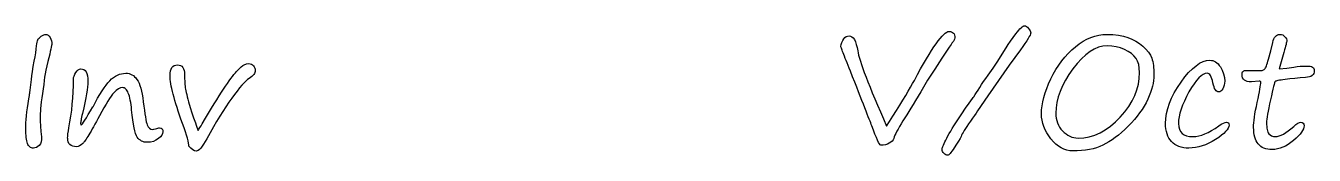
# Model space of a CAD drawing. Extents: x -1 to 127, y -80 to 138.
# Drawn here: x 100.54 to 124.65, y -37.31 to -34.88 of the extents above; entities that cross this region are included whole.
import ezdxf

# ---------------------------------------------------------------- set-up
doc = ezdxf.new("R2010")
doc.units = 0

msp = doc.modelspace()

# ---------------------------------------------------------------- linework, layer by layer
for p, q in [((119.117449, -34.967731), (119.140648, -34.941992)), ((119.140648, -34.941992), (119.162181, -34.920882)), ((119.162181, -34.920882), (119.181598, -34.904428)), ((119.181598, -34.904428), (119.199322, -34.892603)), ((119.199322, -34.892603), (119.214505, -34.885858)), ((119.214505, -34.885858), (119.227995, -34.883318)), ((119.228, -34.8834), (119.243184, -34.886787)), ((119.243184, -34.886787), (119.26006, -34.896072)), ((119.26006, -34.896072), (119.278631, -34.912525)), ((119.278631, -34.912525), (119.298894, -34.934877)), ((119.298894, -34.934877), (119.317888, -34.959346)), ((100.748052, -35.22346), (100.753527, -35.19097)), ((100.753527, -35.19097), (100.759002, -35.165655)), ((100.759002, -35.165655), (100.7649, -35.147085)), ((100.7649, -35.147085), (100.773762, -35.131478)), ((100.773762, -35.131478), (100.787676, -35.115448)), ((100.787676, -35.115448), (100.806246, -35.098571)), ((100.806246, -35.098571), (100.829868, -35.081271)), ((100.829868, -35.081271), (100.854337, -35.065664)), ((100.854337, -35.065664), (100.875842, -35.054262)), ((100.875842, -35.054262), (100.893989, -35.047517)), ((100.893989, -35.047517), (100.908749, -35.045541)), ((100.909, -35.0454), (100.936432, -35.04921)), ((100.936432, -35.04921), (100.960477, -35.059765)), ((100.960477, -35.059765), (100.980318, -35.077912)), ((100.980318, -35.077912), (100.996771, -35.103227)), ((100.996771, -35.103227), (101.009866, -35.133185)), ((101.009866, -35.133185), (101.019151, -35.165675)), ((101.019151, -35.165675), (101.024626, -35.200696)), ((115.808263, -35.196472), (115.82387, -35.162718)), ((115.82387, -35.162718), (115.843287, -35.132337)), ((115.843287, -35.132337), (115.865639, -35.107021)), ((115.865639, -35.107021), (115.889685, -35.088451)), ((115.889685, -35.088451), (115.915423, -35.077896)), ((115.915423, -35.077896), (115.942855, -35.074086)), ((115.943, -35.0741), (115.97127, -35.078333)), ((115.97127, -35.078333), (115.997432, -35.091824)), ((115.997432, -35.091824), (116.021054, -35.113752)), ((116.021054, -35.113752), (116.042559, -35.144554)), ((116.042559, -35.144554), (116.061553, -35.184217)), ((116.061553, -35.184217), (116.07843, -35.23274)), ((117.57344, -35.220537), (117.61268, -35.166951)), ((117.61268, -35.166951), (117.649389, -35.120537)), ((117.649389, -35.120537), (117.683143, -35.080873)), ((117.683143, -35.080873), (117.714788, -35.048807)), ((117.714788, -35.048807), (117.743482, -35.023492)), ((117.743482, -35.023492), (117.769644, -35.005768)), ((117.769644, -35.005768), (117.793266, -34.99479)), ((117.793266, -34.99479), (117.814348, -34.991403)), ((117.814, -34.9914), (117.839315, -34.993093)), ((117.839315, -34.993093), (117.861244, -34.998992)), ((117.861244, -34.998992), (117.879391, -35.008277)), ((117.881743, -35.193051), (117.868648, -35.211621)), ((117.879391, -35.008277), (117.894574, -35.021795)), ((117.892298, -35.177444), (117.881743, -35.193051)), ((117.900736, -35.165224), (117.892298, -35.177444)), ((117.894574, -35.021795), (117.906399, -35.038672)), ((117.906635, -35.156362), (117.900736, -35.165224)), ((117.906399, -35.038672), (117.914838, -35.059754)), ((117.910445, -35.150887), (117.906635, -35.156362)), ((117.91846, -35.133164), (117.910445, -35.150887)), ((117.914838, -35.059754), (117.91989, -35.084223)), ((117.921, -35.1129), (117.91846, -35.133164)), ((117.91989, -35.084223), (117.921583, -35.112913)), ((118.919132, -35.237349), (118.961747, -35.17406)), ((118.961747, -35.17406), (119.01027, -35.106127)), ((119.01027, -35.106127), (119.064279, -35.033553)), ((119.064279, -35.033553), (119.091711, -34.998532)), ((119.091711, -34.998532), (119.117449, -34.967731)), ((119.266449, -35.168992), (119.233116, -35.218781)), ((119.293458, -35.125112), (119.266449, -35.168992)), ((119.314568, -35.088403), (119.293458, -35.125112)), ((119.329752, -35.058022), (119.314568, -35.088403)), ((119.317888, -34.959346), (119.331378, -34.980851)), ((119.339037, -35.0344), (119.329752, -35.058022)), ((119.331378, -34.980851), (119.339393, -35.000268)), ((119.342, -35.0171), (119.339037, -35.0344)), ((119.339393, -35.000268), (119.341933, -35.017145)), ((120.249175, -35.223943), (120.321325, -35.176264)), ((120.321325, -35.176264), (120.393901, -35.136601)), ((120.393901, -35.136601), (120.467739, -35.103691)), ((120.467739, -35.103691), (120.541579, -35.078376)), ((120.541579, -35.078376), (120.616684, -35.059806)), ((120.616684, -35.059806), (120.692213, -35.04925)), ((120.692213, -35.04925), (120.768582, -35.04544)), ((120.768, -35.0454), (120.88066, -35.04921)), ((120.88066, -35.04921), (120.983191, -35.059765)), ((120.983191, -35.059765), (121.076017, -35.077912)), ((121.076017, -35.077912), (121.159139, -35.103227)), ((121.159139, -35.103227), (121.235088, -35.135296)), ((121.235088, -35.135296), (121.307241, -35.173269)), ((121.307241, -35.173269), (121.375595, -35.217996)), ((123.869, -35.1977), (123.878708, -35.161835)), ((123.878708, -35.161835), (123.89011, -35.131034)), ((123.89011, -35.131034), (123.904024, -35.104872)), ((123.904024, -35.104872), (123.919631, -35.083366)), ((123.919631, -35.083366), (123.937354, -35.066913)), ((123.937354, -35.066913), (123.957194, -35.055088)), ((123.957194, -35.055088), (123.979123, -35.047919)), ((123.979123, -35.047919), (124.003168, -35.045379)), ((124.003, -35.0454), (124.032114, -35.048363)), ((124.032114, -35.048363), (124.057429, -35.056378)), ((124.057429, -35.056378), (124.079781, -35.070292)), ((124.079781, -35.070292), (124.098352, -35.089709)), ((124.098352, -35.089709), (124.113112, -35.111666)), ((124.113112, -35.111666), (124.12409, -35.132353)), ((124.128613, -35.193482), (124.123957, -35.211629)), ((124.12409, -35.132353), (124.130412, -35.15304)), ((124.131153, -35.180415), (124.128613, -35.193482)), ((124.130412, -35.15304), (124.132387, -35.172456)), ((124.132, -35.1724), (124.131153, -35.180415)), ((100.713337, -35.46862), (100.725585, -35.395202)), ((100.725585, -35.395202), (100.735717, -35.326425)), ((100.735717, -35.326425), (100.743732, -35.262713)), ((100.743, -35.2627), (100.748052, -35.22346)), ((100.987166, -35.420067), (100.972406, -35.483358)), ((100.999415, -35.365637), (100.987166, -35.420067)), ((101.009546, -35.320487), (100.999415, -35.365637)), ((101.017562, -35.284202), (101.009546, -35.320487)), ((101.023037, -35.25677), (101.017562, -35.284202)), ((101.026, -35.2382), (101.023037, -35.25677)), ((101.024626, -35.200696), (101.02632, -35.238251)), ((115.788817, -35.274959), (115.787971, -35.271996)), ((115.788, -35.272), (115.796015, -35.23276)), ((115.790793, -35.281281), (115.788817, -35.274959)), ((115.79418, -35.29099), (115.790793, -35.281281)), ((115.799231, -35.304057), (115.79418, -35.29099)), ((115.796015, -35.23276), (115.808263, -35.196472)), ((115.805553, -35.320934), (115.799231, -35.304057)), ((115.813145, -35.341197), (115.805553, -35.320934)), ((115.82243, -35.365242), (115.813145, -35.341197)), ((115.832985, -35.392674), (115.82243, -35.365242)), ((115.84481, -35.423476), (115.832985, -35.392674)), ((115.858301, -35.457653), (115.84481, -35.423476)), ((116.07843, -35.23274), (116.092767, -35.289701)), ((116.092767, -35.289701), (116.104987, -35.355947)), ((116.105, -35.356), (116.111745, -35.393552)), ((116.111745, -35.393552), (116.1223, -35.438279)), ((117.389894, -35.507034), (117.439684, -35.424755)), ((117.439684, -35.424755), (117.486942, -35.34965)), ((117.486942, -35.34965), (117.531245, -35.281719)), ((117.531245, -35.281719), (117.57344, -35.220537)), ((117.817, -35.2872), (117.679445, -35.48931)), ((117.836164, -35.258865), (117.816324, -35.287135)), ((117.853464, -35.23355), (117.836164, -35.258865)), ((117.868648, -35.211621), (117.853464, -35.23355)), ((118.723747, -35.546645), (118.805603, -35.419639)), ((118.805603, -35.419639), (118.881552, -35.296012)), ((118.882, -35.296), (118.919132, -35.237349)), ((119.148, -35.3387), (118.940826, -35.623933)), ((119.193876, -35.275322), (119.148306, -35.338613)), ((119.233116, -35.218781), (119.193876, -35.275322)), ((119.980398, -35.472044), (120.042845, -35.40327)), ((120.042845, -35.40327), (120.108668, -35.338711)), ((120.108668, -35.338711), (120.177866, -35.278375)), ((120.177866, -35.278375), (120.249175, -35.223943)), ((120.370845, -35.429336), (120.291097, -35.503597)), ((120.451013, -35.368997), (120.370845, -35.429336)), ((120.53076, -35.321742), (120.451013, -35.368997)), ((120.610508, -35.288409), (120.53076, -35.321742)), ((120.690255, -35.268145), (120.610508, -35.288409)), ((120.77, -35.2614), (120.690255, -35.268145)), ((120.859002, -35.265669), (120.769972, -35.261464)), ((120.943392, -35.278736), (120.859002, -35.265669)), ((121.023137, -35.300241), (120.943392, -35.278736)), ((121.098665, -35.330199), (121.023137, -35.300241)), ((121.167019, -35.366064), (121.098665, -35.330199)), ((121.225247, -35.405728), (121.167019, -35.366064)), ((121.27377, -35.448764), (121.225247, -35.405728)), ((121.375595, -35.217996), (121.43973, -35.26905)), ((121.43973, -35.26905), (121.497114, -35.323482)), ((121.497114, -35.323482), (121.543949, -35.378335)), ((121.543949, -35.378335), (121.580237, -35.434452)), ((121.580237, -35.434452), (121.605976, -35.490992)), ((123.79038, -35.508289), (123.831731, -35.351749)), ((123.831731, -35.351749), (123.86844, -35.19774)), ((124.077, -35.3834), (123.987253, -35.693562)), ((124.089356, -35.338626), (124.076261, -35.383353)), ((124.100758, -35.298963), (124.089356, -35.338626)), ((124.110043, -35.264365), (124.100758, -35.298963)), ((124.118058, -35.235251), (124.110043, -35.264365)), ((124.123957, -35.211629), (124.118058, -35.235251)), ((100.664877, -35.741235), (100.679214, -35.649254)), ((100.679214, -35.649254), (100.698207, -35.547142)), ((100.699, -35.5471), (100.713337, -35.46862)), ((100.936, -35.637), (100.918277, -35.714636)), ((100.955106, -35.555511), (100.935689, -35.636943)), ((100.972406, -35.483358), (100.955106, -35.555511)), ((103.259852, -35.69816), (103.275036, -35.66989)), ((103.275036, -35.66989), (103.294029, -35.647933)), ((103.294029, -35.647933), (103.317651, -35.632326)), ((103.317651, -35.632326), (103.345083, -35.622618)), ((103.345083, -35.622618), (103.377152, -35.619655)), ((103.377, -35.6197), (103.408222, -35.622663)), ((103.408222, -35.622663), (103.435654, -35.631102)), ((103.435654, -35.631102), (103.45843, -35.645015)), ((103.45843, -35.645015), (103.477423, -35.664432)), ((103.477423, -35.664432), (103.49176, -35.689747)), ((104.529613, -35.693945), (104.567166, -35.657236)), ((104.567166, -35.657236), (104.598811, -35.631498)), ((104.598811, -35.631498), (104.624127, -35.615891)), ((104.624127, -35.615891), (104.668853, -35.600284)), ((104.668853, -35.600284), (104.714, -35.595232)), ((104.714, -35.5952), (104.740585, -35.59774)), ((104.740585, -35.59774), (104.764207, -35.605332)), ((104.764207, -35.605332), (104.784471, -35.61758)), ((104.784471, -35.61758), (104.802194, -35.635304)), ((104.802194, -35.635304), (104.816108, -35.655991)), ((104.816108, -35.655991), (104.82624, -35.677919)), ((115.873061, -35.495626), (115.858301, -35.457653)), ((115.889091, -35.536977), (115.873061, -35.495626)), ((115.906814, -35.581704), (115.889091, -35.536977)), ((115.925808, -35.630226), (115.906814, -35.581704)), ((115.946071, -35.682124), (115.925808, -35.630226)), ((116.1223, -35.438279), (116.136637, -35.489333)), ((116.136637, -35.489333), (116.154361, -35.547561)), ((116.154361, -35.547561), (116.175443, -35.612116)), ((116.175443, -35.612116), (116.200335, -35.683425)), ((117.282723, -35.693532), (117.337573, -35.596908)), ((117.337573, -35.596908), (117.389894, -35.507034)), ((117.679445, -35.48931), (117.545268, -35.69606)), ((118.636826, -35.677023), (118.723747, -35.546645)), ((118.940826, -35.623933), (118.737875, -35.910007)), ((119.812888, -35.704113), (119.865209, -35.622678)), ((119.865209, -35.622678), (119.921326, -35.545041)), ((119.921326, -35.545041), (119.980398, -35.472044)), ((120.210929, -35.590939), (120.131182, -35.691783)), ((120.291097, -35.503597), (120.210929, -35.590939)), ((121.311746, -35.495598), (121.27377, -35.448764)), ((121.34086, -35.548763), (121.311746, -35.495598)), ((121.361546, -35.610367), (121.34086, -35.548763)), ((121.373795, -35.681252), (121.361546, -35.610367)), ((121.605976, -35.490992), (121.615684, -35.52095)), ((121.615684, -35.52095), (121.624123, -35.553439)), ((121.624123, -35.553439), (121.631291, -35.589304)), ((121.631291, -35.589304), (121.63719, -35.6277)), ((121.63719, -35.6277), (121.641818, -35.669052)), ((121.641818, -35.669052), (121.645205, -35.712932)), ((122.365683, -35.691364), (122.434038, -35.633557)), ((122.434038, -35.633557), (122.500704, -35.588833)), ((122.500704, -35.588833), (122.566103, -35.557188)), ((122.566103, -35.557188), (122.630662, -35.537771)), ((122.630662, -35.537771), (122.693529, -35.531449)), ((122.694, -35.5315), (122.721855, -35.533476)), ((122.721855, -35.533476), (122.748864, -35.538951)), ((122.748864, -35.538951), (122.774603, -35.549082)), ((122.774603, -35.549082), (122.799494, -35.562573)), ((122.799494, -35.562573), (122.82354, -35.580296)), ((122.82354, -35.580296), (122.846315, -35.601406)), ((122.846315, -35.601406), (122.868244, -35.627145)), ((122.868244, -35.627145), (122.889354, -35.656259)), ((122.889354, -35.656259), (122.925219, -35.719547)), ((123.729617, -35.684206), (123.736363, -35.671139)), ((123.736363, -35.671139), (123.743954, -35.654262)), ((123.743954, -35.654262), (123.751969, -35.63318)), ((123.751969, -35.63318), (123.760408, -35.607865)), ((123.760408, -35.607865), (123.769693, -35.578751)), ((123.769693, -35.578751), (123.779825, -35.545418)), ((123.779825, -35.545418), (123.79038, -35.508289)), ((124.130459, -35.677047), (124.264636, -35.658053)), ((124.265, -35.6581), (124.327027, -35.650085)), ((124.327027, -35.650085), (124.383144, -35.644186)), ((124.383144, -35.644186), (124.434198, -35.6408)), ((124.434198, -35.6408), (124.479768, -35.639671)), ((124.479, -35.6395), (124.528366, -35.640629)), ((124.528366, -35.640629), (124.56803, -35.644411)), ((124.56803, -35.644411), (124.597144, -35.650732)), ((124.597144, -35.650732), (124.616561, -35.659594)), ((124.616561, -35.659594), (124.629233, -35.671419)), ((124.629233, -35.671419), (124.638094, -35.687026)), ((100.642592, -35.94419), (100.64849, -35.8944)), ((100.648, -35.8944), (100.654322, -35.822671)), ((100.654322, -35.822671), (100.664877, -35.741235)), ((100.885, -35.9083), (100.876138, -35.985936)), ((100.892538, -35.85008), (100.884523, -35.908308)), ((100.903516, -35.785525), (100.892538, -35.85008)), ((100.918277, -35.714636), (100.903516, -35.785525)), ((101.430296, -36.005718), (101.431425, -35.885887)), ((101.432, -35.8859), (101.434963, -35.857209)), ((101.434963, -35.857209), (101.443402, -35.826828)), ((101.443402, -35.826828), (101.457739, -35.795183)), ((101.457739, -35.795183), (101.478002, -35.761849)), ((101.478002, -35.761849), (101.500777, -35.731891)), ((101.500777, -35.731891), (101.523129, -35.710386)), ((101.523129, -35.710386), (101.544663, -35.697743)), ((101.544663, -35.697743), (101.565745, -35.693537)), ((101.565, -35.6935), (101.599177, -35.696887)), ((101.599177, -35.696887), (101.628291, -35.707018)), ((101.628291, -35.707018), (101.651913, -35.723895)), ((101.651913, -35.723895), (101.67006, -35.747517)), ((101.67006, -35.747517), (101.68355, -35.779583)), ((101.68355, -35.779583), (101.693682, -35.822622)), ((101.693682, -35.822622), (101.699157, -35.875787)), ((101.699157, -35.875787), (101.701133, -35.939499)), ((102.078167, -35.953879), (102.112768, -35.915482)), ((102.112768, -35.915482), (102.146945, -35.88257)), ((102.146945, -35.88257), (102.181966, -35.853879)), ((102.181966, -35.853879), (102.217831, -35.829411)), ((102.217831, -35.829411), (102.254539, -35.80957)), ((102.254539, -35.80957), (102.292092, -35.794387)), ((102.292092, -35.794387), (102.330909, -35.783408)), ((102.330909, -35.783408), (102.370152, -35.776663)), ((102.370152, -35.776663), (102.410235, -35.774688)), ((102.41, -35.7745), (102.441646, -35.776193)), ((102.441646, -35.776193), (102.471604, -35.781668)), ((102.471604, -35.781668), (102.500294, -35.790954)), ((102.500294, -35.790954), (102.527303, -35.803202)), ((102.527303, -35.803202), (102.553041, -35.819655)), ((102.553041, -35.819655), (102.577087, -35.839496)), ((102.577087, -35.839496), (102.599439, -35.863118)), ((102.599439, -35.863118), (102.620521, -35.890126)), ((102.620521, -35.890126), (102.640361, -35.921772)), ((103.241171, -35.852999), (103.240324, -35.820086)), ((103.241, -35.8201), (103.242976, -35.773265)), ((103.244134, -35.889284), (103.241171, -35.852999)), ((103.242976, -35.773265), (103.249297, -35.732337)), ((103.248339, -35.928524), (103.244134, -35.889284)), ((103.249297, -35.732337), (103.259852, -35.69816)), ((103.49176, -35.689747), (103.502315, -35.720549)), ((103.502315, -35.720549), (103.508637, -35.756834)), ((103.508637, -35.756834), (103.510612, -35.799029)), ((103.511, -35.799), (103.511564, -35.868198)), ((103.511564, -35.868198), (103.513258, -35.928534)), ((104.346062, -35.918848), (104.377287, -35.875385)), ((104.377287, -35.875385), (104.406821, -35.836145)), ((104.406821, -35.836145), (104.434677, -35.80028)), ((104.434677, -35.80028), (104.460839, -35.768635)), ((104.460839, -35.768635), (104.485307, -35.74078)), ((104.485307, -35.74078), (104.529613, -35.693945)), ((104.687886, -35.893529), (104.655397, -35.922643)), ((104.717, -35.8716), (104.687886, -35.893529)), ((104.744141, -35.852158), (104.716709, -35.871575)), ((104.768186, -35.833165), (104.744141, -35.852158)), ((104.788026, -35.814171), (104.768186, -35.833165)), ((104.804903, -35.796024), (104.788026, -35.814171)), ((104.817546, -35.777877), (104.804903, -35.796024)), ((104.826832, -35.760577), (104.817546, -35.777877)), ((104.82624, -35.677919), (104.832138, -35.701541)), ((104.832307, -35.743277), (104.826832, -35.760577)), ((104.832138, -35.701541), (104.834114, -35.726433)), ((104.834, -35.7264), (104.832307, -35.743277)), ((115.968, -35.7374), (115.946071, -35.682124)), ((116.010034, -35.842478), (115.968683, -35.737415)), ((116.048851, -35.941634), (116.010034, -35.842478)), ((116.200335, -35.683425), (116.228605, -35.761906)), ((116.228605, -35.761906), (116.260671, -35.846716)), ((116.260671, -35.846716), (116.296115, -35.938701)), ((117.131621, -35.970288), (117.164531, -35.908262)), ((117.165, -35.9083), (117.225339, -35.79733)), ((117.225339, -35.79733), (117.282723, -35.693532)), ((117.413202, -35.906609), (117.284509, -36.121798)), ((117.545268, -35.69606), (117.413202, -35.906609)), ((118.460807, -35.932378), (118.500891, -35.873726)), ((118.500891, -35.873726), (118.54393, -35.811279)), ((118.737875, -35.910007), (118.53914, -36.196081)), ((118.544, -35.8112), (118.636826, -35.677023)), ((119.6766, -35.970779), (119.717951, -35.880061)), ((119.717951, -35.880061), (119.763522, -35.790188)), ((119.763522, -35.790188), (119.812888, -35.704113)), ((119.991522, -35.905287), (119.936669, -36.01035)), ((120.0565, -35.798957), (119.991522, -35.905287)), ((120.131182, -35.691783), (120.0565, -35.798957)), ((121.35527, -35.978736), (121.372147, -35.870718)), ((121.372147, -35.870718), (121.377622, -35.761013)), ((121.378, -35.761), (121.373795, -35.681252)), ((121.640832, -35.910844), (121.631546, -35.964429)), ((121.646307, -35.859366), (121.640832, -35.910844)), ((121.645205, -35.712932), (121.646898, -35.76019)), ((121.648, -35.81), (121.646307, -35.859366)), ((121.646898, -35.76019), (121.647745, -35.809979)), ((122.153867, -35.940307), (122.225597, -35.844526)), ((122.225597, -35.844526), (122.296483, -35.761406)), ((122.296483, -35.761406), (122.365683, -35.691364)), ((122.443001, -35.912047), (122.397851, -35.972383)), ((122.48646, -35.862257), (122.443001, -35.912047)), ((122.527811, -35.823861), (122.48646, -35.862257)), ((122.567895, -35.796429), (122.527811, -35.823861)), ((122.606291, -35.779975), (122.567895, -35.796429)), ((122.643, -35.7745), (122.606291, -35.779975)), ((122.660266, -35.7775), (122.642966, -35.774536)), ((122.676296, -35.785938), (122.660266, -35.7775)), ((122.691479, -35.800275), (122.676296, -35.785938)), ((122.705393, -35.820115), (122.691479, -35.800275)), ((122.718488, -35.84543), (122.705393, -35.820115)), ((122.730313, -35.876653), (122.718488, -35.84543)), ((122.741292, -35.913785), (122.730313, -35.876653)), ((122.751, -35.9564), (122.741292, -35.913785)), ((122.925219, -35.719547), (122.950957, -35.784529)), ((122.950957, -35.784529), (122.966564, -35.851616)), ((122.966564, -35.851616), (122.971616, -35.920393)), ((123.295, -35.799), (123.296129, -35.78043)), ((123.298435, -35.831255), (123.295472, -35.799189)), ((123.296129, -35.78043), (123.299939, -35.764823)), ((123.306451, -35.859525), (123.298435, -35.831255)), ((123.299939, -35.764823), (123.306684, -35.751333)), ((123.320364, -35.883147), (123.306451, -35.859525)), ((123.306684, -35.751333), (123.315969, -35.739931)), ((123.315969, -35.739931), (123.327371, -35.731492)), ((123.339358, -35.902141), (123.320364, -35.883147)), ((123.327371, -35.731492), (123.341708, -35.725594)), ((123.364249, -35.917324), (123.339358, -35.902141)), ((123.341708, -35.725594), (123.359008, -35.721784)), ((123.359008, -35.721784), (123.378425, -35.720655)), ((123.394207, -35.928303), (123.364249, -35.917324)), ((123.379, -35.7206), (123.671, -35.7206)), ((123.671, -35.7205), (123.685337, -35.718807)), ((123.685337, -35.718807), (123.69925, -35.713755)), ((123.69925, -35.713755), (123.711894, -35.704893)), ((123.711894, -35.704893), (123.723719, -35.693068)), ((123.723719, -35.693068), (123.729617, -35.684206)), ((123.946856, -35.917081), (123.930826, -35.921709)), ((123.967543, -35.912452), (123.946856, -35.917081)), ((123.993705, -35.907824), (123.967543, -35.912452)), ((123.987, -35.6935), (124.130459, -35.677047)), ((124.024506, -35.902744), (123.993705, -35.907824)), ((124.060794, -35.897269), (124.024506, -35.902744)), ((124.101722, -35.891794), (124.060794, -35.897269)), ((124.191173, -35.880815), (124.101722, -35.891794)), ((124.284845, -35.871107), (124.191173, -35.880815)), ((124.382313, -35.862668), (124.284845, -35.871107)), ((124.484, -35.8555), (124.382313, -35.862668)), ((124.522353, -35.851325), (124.48438, -35.85553)), ((124.555266, -35.843733), (124.522353, -35.851325)), ((124.582698, -35.833178), (124.555266, -35.843733)), ((124.605473, -35.818841), (124.582698, -35.833178)), ((124.623196, -35.801541), (124.605473, -35.818841)), ((124.635868, -35.780854), (124.623196, -35.801541)), ((124.64346, -35.757232), (124.635868, -35.780854)), ((124.638094, -35.687026), (124.643569, -35.706443)), ((124.646, -35.7298), (124.64346, -35.757232)), ((124.643569, -35.706443), (124.645263, -35.729642)), ((100.610644, -36.169848), (100.61403, -36.14792)), ((100.61403, -36.14792), (100.61657, -36.129773)), ((100.61657, -36.129773), (100.618546, -36.114589)), ((100.618546, -36.114589), (100.620239, -36.102764)), ((100.620239, -36.102764), (100.621086, -36.094326)), ((100.621, -36.0944), (100.626052, -36.045034)), ((100.626052, -36.045034), (100.63449, -35.9944)), ((100.635, -35.9944), (100.642592, -35.94419)), ((100.851357, -36.157663), (100.840378, -36.238254)), ((100.864, -36.0699), (100.851357, -36.157663)), ((100.876138, -35.985936), (100.864736, -36.069903)), ((101.419741, -36.239894), (101.426486, -36.123438)), ((101.426486, -36.123438), (101.430296, -36.005718)), ((101.687635, -36.090133), (101.676657, -36.159331)), ((101.69565, -36.030641), (101.687635, -36.090133)), ((101.700307, -35.980431), (101.69565, -36.030641)), ((101.702, -35.9395), (101.700307, -35.980431)), ((101.92669, -36.171599), (101.966774, -36.107464)), ((101.966774, -36.107464), (102.005171, -36.05008)), ((102.005171, -36.05008), (102.042303, -35.998602)), ((102.042303, -35.998602), (102.078167, -35.953879)), ((102.188286, -36.141639), (102.164664, -36.169495)), ((102.231745, -36.099024), (102.188286, -36.141639)), ((102.273517, -36.068645), (102.231745, -36.099024)), ((102.313604, -36.050498), (102.273517, -36.068645)), ((102.352, -36.0446), (102.313604, -36.050498)), ((102.367443, -36.04626), (102.351413, -36.044566)), ((102.382203, -36.050888), (102.367443, -36.04626)), ((102.396963, -36.059327), (102.382203, -36.050888)), ((102.410454, -36.070728), (102.396963, -36.059327)), ((102.423521, -36.085489), (102.410454, -36.070728)), ((102.435769, -36.103212), (102.423521, -36.085489)), ((102.447594, -36.124322), (102.435769, -36.103212)), ((102.458572, -36.148791), (102.447594, -36.124322)), ((102.468704, -36.176646), (102.458572, -36.148791)), ((102.640361, -35.921772), (102.658508, -35.959748)), ((102.658508, -35.959748), (102.675385, -36.003207)), ((102.675385, -36.003207), (102.690992, -36.052573)), ((102.690992, -36.052573), (102.704905, -36.10827)), ((102.704905, -36.10827), (102.717549, -36.169873)), ((103.254661, -35.970719), (103.248339, -35.928524)), ((103.263099, -36.015866), (103.254661, -35.970719)), ((103.272808, -36.063968), (103.263099, -36.015866)), ((103.284633, -36.115446), (103.272808, -36.063968)), ((103.298151, -36.169875), (103.284633, -36.115446)), ((103.513258, -35.928534), (103.516221, -35.980855)), ((103.516221, -35.980855), (103.520031, -36.024738)), ((103.520031, -36.024738), (103.522994, -36.046667)), ((103.522994, -36.046667), (103.527623, -36.072405)), ((103.527623, -36.072405), (103.533945, -36.102363)), ((103.533945, -36.102363), (103.541536, -36.13654)), ((103.541536, -36.13654), (103.550398, -36.174516)), ((104.160831, -36.198595), (104.203023, -36.132349)), ((104.203023, -36.132349), (104.241843, -36.072433)), ((104.241843, -36.072433), (104.278128, -36.01758)), ((104.278128, -36.01758), (104.313152, -35.966103)), ((104.313152, -35.966103), (104.346062, -35.918848)), ((104.493373, -36.108297), (104.444427, -36.172432)), ((104.53852, -36.051336), (104.493373, -36.108297)), ((104.580715, -36.001546), (104.53852, -36.051336)), ((104.619955, -35.958507), (104.580715, -36.001546)), ((104.655397, -35.922643), (104.619955, -35.958507)), ((116.085983, -36.035727), (116.048851, -35.941634)), ((116.120581, -36.124333), (116.085983, -36.035727)), ((116.15307, -36.207456), (116.120581, -36.124333)), ((116.296115, -35.938701), (116.335355, -36.037013)), ((116.335355, -36.037013), (116.378394, -36.142496)), ((116.378394, -36.142496), (116.424806, -36.25431)), ((117.003351, -36.193915), (117.051029, -36.112904)), ((117.051029, -36.112904), (117.093645, -36.038219)), ((117.093645, -36.038219), (117.131621, -35.970288)), ((117.284, -36.1218), (117.235054, -36.204923)), ((118.300045, -36.17668), (118.327054, -36.134488)), ((118.327054, -36.134488), (118.356588, -36.089338)), ((118.356588, -36.089338), (118.388657, -36.040395)), ((118.388657, -36.040395), (118.423255, -35.988074)), ((118.423255, -35.988074), (118.460807, -35.932378)), ((119.585885, -36.228586), (119.610777, -36.145039)), ((119.610777, -36.145039), (119.641159, -36.059385)), ((119.641159, -36.059385), (119.6766, -35.970779)), ((119.891522, -36.114989), (119.856501, -36.218364)), ((119.936669, -36.01035), (119.891522, -36.114989)), ((121.28776, -36.190549), (121.327, -36.085486)), ((121.327, -36.085486), (121.35527, -35.978736)), ((121.581734, -36.137426), (121.557689, -36.199452)), ((121.601998, -36.077933), (121.581734, -36.137426)), ((121.618451, -36.020126), (121.601998, -36.077933)), ((121.631546, -35.964429), (121.618451, -36.020126)), ((121.977075, -36.241152), (122.026865, -36.141996)), ((122.026865, -36.141996), (122.085937, -36.041997)), ((122.085937, -36.041997), (122.153867, -35.940307)), ((122.302917, -36.126391), (122.256923, -36.212466)), ((122.351439, -36.044112), (122.302917, -36.126391)), ((122.397851, -35.972383), (122.351439, -36.044112)), ((122.760352, -35.996071), (122.75149, -35.956411)), ((122.770907, -36.030248), (122.760352, -35.996071)), ((122.783156, -36.059362), (122.770907, -36.030248)), ((122.796646, -36.083408), (122.783156, -36.059362)), ((122.811406, -36.101978), (122.796646, -36.083408)), ((122.82786, -36.115045), (122.811406, -36.101978)), ((122.845583, -36.12306), (122.82786, -36.115045)), ((122.865, -36.1256), (122.845583, -36.12306)), ((122.882523, -36.121781), (122.8648, -36.125591)), ((122.90067, -36.110379), (122.882523, -36.121781)), ((122.917971, -36.091809), (122.90067, -36.110379)), ((122.935694, -36.065223), (122.917971, -36.091809)), ((122.951301, -36.033578), (122.935694, -36.065223)), ((122.962279, -35.998557), (122.951301, -36.033578)), ((122.969024, -35.961004), (122.962279, -35.998557)), ((122.971, -35.9205), (122.969024, -35.961004)), ((123.430072, -35.934624), (123.394207, -35.928303)), ((123.471, -35.9366), (123.430072, -35.934624)), ((123.614, -35.9236), (123.471196, -35.936582)), ((123.609097, -36.181249), (123.620499, -36.122177)), ((123.627571, -35.924741), (123.613234, -35.923612)), ((123.620499, -36.122177), (123.630207, -36.071123)), ((123.638126, -35.928946), (123.627571, -35.924741)), ((123.630207, -36.071123), (123.637376, -36.028084)), ((123.637376, -36.028084), (123.642428, -35.99264)), ((123.644024, -35.935692), (123.638126, -35.928946)), ((123.642428, -35.99264), (123.645814, -35.965208)), ((123.646, -35.9454), (123.644024, -35.935692)), ((123.645814, -35.965208), (123.646661, -35.945368)), ((123.860383, -36.128465), (123.844776, -36.195552)), ((123.873873, -36.070658), (123.860383, -36.128465)), ((123.885698, -36.022979), (123.873873, -36.070658)), ((123.895407, -35.985003), (123.885698, -36.022979)), ((123.903422, -35.956733), (123.895407, -35.985003)), ((123.909744, -35.938586), (123.903422, -35.956733)), ((123.913949, -35.929724), (123.909744, -35.938586)), ((123.919847, -35.925914), (123.913949, -35.929724)), ((123.930826, -35.921709), (123.919847, -35.925914)), ((100.572484, -36.423871), (100.584309, -36.342015)), ((100.584309, -36.342015), (100.597799, -36.255517)), ((100.598, -36.2555), (100.602657, -36.223431)), ((100.602657, -36.223431), (100.606862, -36.195164)), ((100.606862, -36.195164), (100.610644, -36.169848)), ((100.823501, -36.377917), (100.817603, -36.436566)), ((100.831093, -36.311671), (100.823501, -36.377917)), ((100.840378, -36.238254), (100.831093, -36.311671)), ((101.399054, -36.467743), (101.410879, -36.354662)), ((101.410879, -36.354662), (101.419741, -36.239894)), ((101.645019, -36.326844), (101.624333, -36.424733)), ((101.66232, -36.238235), (101.645019, -36.326844)), ((101.676657, -36.159331), (101.66232, -36.238235)), ((101.798, -36.4024), (101.842303, -36.319277)), ((101.842303, -36.319277), (101.884919, -36.242064)), ((101.884919, -36.242064), (101.92669, -36.171599)), ((102.041457, -36.356413), (102.003481, -36.421815)), ((102.076898, -36.298185), (102.041457, -36.356413)), ((102.108967, -36.247975), (102.076898, -36.298185)), ((102.138502, -36.204936), (102.108967, -36.247975)), ((102.164664, -36.169495), (102.138502, -36.204936)), ((102.478413, -36.207871), (102.468704, -36.176646)), ((102.487274, -36.242048), (102.478413, -36.207871)), ((102.49529, -36.279601), (102.487274, -36.242048)), ((102.502881, -36.320529), (102.49529, -36.279601)), ((102.509626, -36.364411), (102.502881, -36.320529)), ((102.515525, -36.411667), (102.509626, -36.364411)), ((102.717549, -36.169873), (102.72895, -36.236963)), ((102.72895, -36.236963), (102.739082, -36.31038)), ((102.739, -36.3104), (102.749132, -36.393099)), ((102.749132, -36.393099), (102.75884, -36.467784)), ((103.313758, -36.227259), (103.298151, -36.169875)), ((103.330635, -36.287595), (103.313758, -36.227259)), ((103.349629, -36.35131), (103.330635, -36.287595)), ((103.370739, -36.417976), (103.349629, -36.35131)), ((103.550398, -36.174516), (103.560953, -36.216708)), ((103.560953, -36.216708), (103.573202, -36.263122)), ((103.573202, -36.263122), (103.586692, -36.313756)), ((103.586692, -36.313756), (103.616229, -36.416708)), ((104.015261, -36.432771), (104.067159, -36.348804)), ((104.067159, -36.348804), (104.115261, -36.270745)), ((104.115261, -36.270745), (104.160831, -36.198595)), ((104.338521, -36.320113), (104.283247, -36.402389)), ((104.392529, -36.243317), (104.338521, -36.320113)), ((104.444427, -36.172432), (104.392529, -36.243317)), ((116.183451, -36.284672), (116.15307, -36.207456)), ((116.211722, -36.356825), (116.183451, -36.284672)), ((116.237884, -36.423491), (116.211722, -36.356825)), ((116.424806, -36.25431), (116.474595, -36.373298)), ((116.474595, -36.373298), (116.528181, -36.498616)), ((116.829934, -36.47535), (116.892381, -36.37535)), ((116.892381, -36.37535), (116.950186, -36.281258)), ((116.950186, -36.281258), (117.003351, -36.193915)), ((117.143072, -36.358511), (117.100457, -36.428553)), ((117.187799, -36.283826), (117.143072, -36.358511)), ((117.235054, -36.204923), (117.187799, -36.283826)), ((118.12339, -36.429789), (118.190901, -36.334009)), ((118.190901, -36.334009), (118.255459, -36.246667)), ((118.255, -36.2467), (118.266825, -36.230246)), ((118.266825, -36.230246), (118.27611, -36.215486)), ((118.276, -36.2155), (118.300045, -36.17668)), ((118.53914, -36.196081), (118.344624, -36.483002)), ((119.544963, -36.463183), (119.552978, -36.387654)), ((119.552978, -36.387654), (119.566892, -36.309174)), ((119.566892, -36.309174), (119.585885, -36.228586)), ((119.831609, -36.321319), (119.816849, -36.423006)), ((119.856501, -36.218364), (119.831609, -36.321319)), ((121.101682, -36.497299), (121.1751, -36.396455)), ((121.1751, -36.396455), (121.236703, -36.294347)), ((121.236703, -36.294347), (121.28776, -36.190549)), ((121.463591, -36.391857), (121.42393, -36.455569)), ((121.499035, -36.327722), (121.463591, -36.391857)), ((121.530257, -36.263164), (121.499035, -36.327722)), ((121.557689, -36.199452), (121.530257, -36.263164)), ((121.904922, -36.435245), (121.936568, -36.338621)), ((121.936568, -36.338621), (121.977075, -36.241152)), ((122.183506, -36.374913), (122.155651, -36.450862)), ((122.217262, -36.295589), (122.183506, -36.374913)), ((122.256923, -36.212466), (122.217262, -36.295589)), ((123.549269, -36.470336), (123.563183, -36.399027)), ((123.563183, -36.399027), (123.579213, -36.322658)), ((123.58, -36.3226), (123.595607, -36.247916)), ((123.595607, -36.247916), (123.609097, -36.181249)), ((123.810176, -36.351248), (123.795415, -36.422134)), ((123.827476, -36.272768), (123.810176, -36.351248)), ((123.844776, -36.195552), (123.827476, -36.272768)), ((100.54381, -36.702774), (100.548015, -36.640327)), ((100.548015, -36.640327), (100.554337, -36.572817)), ((100.554337, -36.572817), (100.562775, -36.500664)), ((100.562775, -36.500664), (100.572484, -36.423871)), ((100.81, -36.5699), (100.811693, -36.670323)), ((100.810858, -36.53277), (100.810011, -36.569899)), ((100.813398, -36.488466), (100.810858, -36.53277)), ((100.817603, -36.436566), (100.813398, -36.488466)), ((101.367417, -36.689262), (101.384717, -36.579557)), ((101.384717, -36.579557), (101.399054, -36.467743)), ((101.579341, -36.627681), (101.574713, -36.652996)), ((101.58524, -36.598987), (101.579341, -36.627681)), ((101.591985, -36.567341), (101.58524, -36.598987)), ((101.6, -36.5319), (101.591985, -36.567341)), ((101.624333, -36.424733), (101.600711, -36.531907)), ((101.644661, -36.65768), (101.675039, -36.610002)), ((101.675039, -36.610002), (101.710484, -36.55135)), ((101.710484, -36.55135), (101.751411, -36.482152)), ((101.751411, -36.482152), (101.797826, -36.402405)), ((101.888886, -36.630673), (101.861031, -36.682574)), ((101.918, -36.5754), (101.888886, -36.630673)), ((101.962553, -36.494809), (101.918671, -36.5754)), ((102.003481, -36.421815), (101.962553, -36.494809)), ((102.521, -36.4623), (102.515525, -36.411667)), ((102.531201, -36.561439), (102.521069, -36.462283)), ((102.54218, -36.650469), (102.531201, -36.561439)), ((102.75884, -36.467784), (102.768125, -36.534027)), ((102.768125, -36.534027), (102.77741, -36.592255)), ((102.77741, -36.592255), (102.786272, -36.642045)), ((103.393091, -36.487598), (103.370739, -36.417976)), ((103.417559, -36.560171), (103.393091, -36.487598)), ((103.444145, -36.635696), (103.417559, -36.560171)), ((103.472, -36.7146), (103.444145, -36.635696)), ((103.616229, -36.416708), (103.647451, -36.516287)), ((103.647451, -36.516287), (103.67952, -36.611647)), ((103.67952, -36.611647), (103.713274, -36.703206)), ((103.841, -36.7218), (103.90218, -36.619269)), ((103.90218, -36.619269), (103.960408, -36.523065)), ((103.960408, -36.523065), (104.015261, -36.432771)), ((104.169743, -36.581716), (104.111095, -36.679184)), ((104.226707, -36.489311), (104.169743, -36.581716)), ((104.283247, -36.402389), (104.226707, -36.489311)), ((116.261506, -36.484671), (116.237884, -36.423491)), ((116.283039, -36.539945), (116.261506, -36.484671)), ((116.302456, -36.590157), (116.283039, -36.539945)), ((116.319756, -36.634881), (116.302456, -36.590157)), ((116.33494, -36.674121), (116.319756, -36.634881)), ((116.528181, -36.498616), (116.585144, -36.631105)), ((116.585144, -36.631105), (116.645904, -36.769922)), ((116.701696, -36.677074), (116.762033, -36.582138)), ((116.762, -36.5821), (116.829934, -36.47535)), ((116.985689, -36.614207), (116.951932, -36.667792)), ((117.021977, -36.556823), (116.985689, -36.614207)), ((117.05995, -36.494796), (117.021977, -36.556823)), ((117.100457, -36.428553), (117.05995, -36.494796)), ((117.976979, -36.647088), (118.051661, -36.534431)), ((118.051661, -36.534431), (118.12339, -36.429789)), ((118.253016, -36.617177), (118.212932, -36.674984)), ((118.288457, -36.565699), (118.253016, -36.617177)), ((118.319261, -36.520976), (118.288457, -36.565699)), ((118.345, -36.483), (118.319261, -36.520976)), ((119.544884, -36.59734), (119.541921, -36.536581)), ((119.542, -36.5366), (119.544963, -36.463183)), ((119.552899, -36.657256), (119.544884, -36.59734)), ((119.816849, -36.423006), (119.811797, -36.52385)), ((119.812, -36.5239), (119.813976, -36.572002)), ((119.813976, -36.572002), (119.819874, -36.618416)), ((119.819874, -36.618416), (119.829582, -36.662719)), ((120.926154, -36.688439), (121.017295, -36.596455)), ((121.017295, -36.596455), (121.101682, -36.497299)), ((121.332369, -36.582151), (121.280468, -36.644598)), ((121.380047, -36.51886), (121.332369, -36.582151)), ((121.42393, -36.455569), (121.380047, -36.51886)), ((121.864, -36.7171), (121.868657, -36.624274)), ((121.868657, -36.624274), (121.882147, -36.530602)), ((121.882147, -36.530602), (121.904922, -36.435245)), ((122.118934, -36.592636), (122.109648, -36.658035)), ((122.134117, -36.523438), (122.118934, -36.592636)), ((122.155651, -36.450862), (122.134117, -36.523438)), ((123.520567, -36.652615), (123.528159, -36.596918)), ((123.528159, -36.596918), (123.537444, -36.536159)), ((123.537444, -36.536159), (123.549269, -36.470336)), ((123.759122, -36.635214), (123.755735, -36.670659)), ((123.764597, -36.593019), (123.759122, -36.635214)), ((123.772612, -36.543233), (123.764597, -36.593019)), ((123.783167, -36.486269), (123.772612, -36.543233)), ((123.795415, -36.422134), (123.783167, -36.486269)), ((100.54, -36.8129), (100.540847, -36.760158)), ((100.540804, -36.859434), (100.540522, -36.813019)), ((100.542498, -36.902893), (100.540804, -36.859434)), ((100.540847, -36.760158), (100.54381, -36.702774)), ((100.811693, -36.670323), (100.815898, -36.769479)), ((100.815898, -36.769479), (100.82349, -36.868214)), ((100.82349, -36.868214), (100.834045, -36.965682)), ((101.32935, -36.908698), (101.336942, -36.8568)), ((101.336942, -36.8568), (101.347497, -36.797728)), ((101.348, -36.7977), (101.367417, -36.689262)), ((101.56667, -36.708283), (101.566387, -36.720108)), ((101.568363, -36.6931), (101.56667, -36.708283)), ((101.567, -36.7201), (101.567847, -36.730232)), ((101.567847, -36.730232), (101.569822, -36.736977)), ((101.570903, -36.674953), (101.568363, -36.6931)), ((101.569822, -36.736977), (101.573209, -36.741605)), ((101.574713, -36.652996), (101.570903, -36.674953)), ((101.573209, -36.741605), (101.578261, -36.742734)), ((101.578, -36.7429), (101.586438, -36.737425)), ((101.586438, -36.737425), (101.600775, -36.721818)), ((101.600775, -36.721818), (101.620192, -36.695233)), ((101.620192, -36.695233), (101.644661, -36.65768)), ((101.76231, -36.86021), (101.741227, -36.897339)), ((101.785085, -36.820546), (101.76231, -36.86021)), ((101.80913, -36.77751), (101.785085, -36.820546)), ((101.834022, -36.731517), (101.80913, -36.77751)), ((101.861031, -36.682574), (101.834022, -36.731517)), ((102.554005, -36.729793), (102.54218, -36.650469)), ((102.5671, -36.79857), (102.554005, -36.729793)), ((102.58059, -36.857642), (102.5671, -36.79857)), ((102.594927, -36.907008), (102.58059, -36.857642)), ((102.786272, -36.642045), (102.795134, -36.683816)), ((102.795134, -36.683816), (102.803572, -36.717573)), ((102.803572, -36.717573), (102.811588, -36.742888)), ((102.811588, -36.742888), (102.830158, -36.78002)), ((102.830158, -36.78002), (102.85378, -36.806605)), ((102.85378, -36.806605), (102.881635, -36.822212)), ((102.881635, -36.822212), (102.914548, -36.827687)), ((102.915, -36.8277), (102.938622, -36.825724)), ((102.938622, -36.825724), (102.965631, -36.819826)), ((102.965631, -36.819826), (102.994745, -36.810118)), ((102.994745, -36.810118), (103.027234, -36.796204)), ((103.027, -36.796), (103.037132, -36.799387)), ((103.037132, -36.799387), (103.0443, -36.800516)), ((103.044, -36.8007), (103.071009, -36.804933)), ((103.071009, -36.804933), (103.090425, -36.818)), ((103.090425, -36.818), (103.101827, -36.839957)), ((103.106, -36.8707), (103.100525, -36.901922)), ((103.101827, -36.839957), (103.105637, -36.870759)), ((103.501435, -36.79688), (103.472742, -36.714601)), ((103.525904, -36.87072), (103.501435, -36.79688)), ((103.547014, -36.93612), (103.525904, -36.87072)), ((103.713, -36.7032), (103.729453, -36.747506)), ((103.729453, -36.747506), (103.743367, -36.786323)), ((103.743367, -36.786323), (103.754769, -36.819235)), ((103.754769, -36.819235), (103.763631, -36.847091)), ((103.764, -36.8471), (103.78003, -36.822208)), ((103.78003, -36.822208), (103.798177, -36.793094)), ((103.798177, -36.793094), (103.818864, -36.75934)), ((103.818864, -36.75934), (103.841216, -36.721788)), ((104.051599, -36.781715), (103.990843, -36.88973)), ((104.111095, -36.679184), (104.051599, -36.781715)), ((116.347583, -36.707457), (116.33494, -36.674121)), ((116.358562, -36.735725), (116.347583, -36.707457)), ((116.367, -36.7585), (116.358562, -36.735725)), ((116.398493, -36.84412), (116.366424, -36.758466)), ((116.427184, -36.918802), (116.398493, -36.84412)), ((116.646, -36.7699), (116.701696, -36.677074)), ((116.835123, -36.864001), (116.815283, -36.903244)), ((116.858745, -36.820965), (116.835123, -36.864001)), ((116.886177, -36.773707), (116.858745, -36.820965)), ((116.916979, -36.722653), (116.886177, -36.773707)), ((116.952, -36.6678), (116.916979, -36.722653)), ((117.817902, -36.906159), (117.844487, -36.859745)), ((117.844487, -36.859745), (117.873601, -36.810802)), ((117.873601, -36.810802), (117.90567, -36.758902)), ((117.90567, -36.758902), (117.939847, -36.704472)), ((117.939847, -36.704472), (117.976979, -36.647088)), ((118.098234, -36.851269), (118.078394, -36.884602)), ((118.121856, -36.813716), (118.098234, -36.851269)), ((118.148865, -36.771524), (118.121856, -36.813716)), ((118.179243, -36.725531), (118.148865, -36.771524)), ((118.213, -36.6749), (118.179243, -36.725531)), ((119.566813, -36.716751), (119.552899, -36.657256)), ((119.586653, -36.775823), (119.566813, -36.716751)), ((119.611545, -36.834472), (119.586653, -36.775823)), ((119.642347, -36.892277), (119.611545, -36.834472)), ((119.829582, -36.662719), (119.843073, -36.705335)), ((119.843073, -36.705335), (119.860796, -36.745842)), ((119.860796, -36.745842), (119.88233, -36.784238)), ((119.88233, -36.784238), (119.907645, -36.820947)), ((119.907645, -36.820947), (119.937179, -36.855545)), ((119.937179, -36.855545), (119.969248, -36.88719)), ((120.639657, -36.891394), (120.737125, -36.836118)), ((120.737125, -36.836118), (120.832905, -36.768607)), ((120.832905, -36.768607), (120.926154, -36.688439)), ((121.102832, -36.828141), (121.041652, -36.883417)), ((121.164435, -36.768649), (121.102832, -36.828141)), ((121.224351, -36.707046), (121.164435, -36.768649)), ((121.280468, -36.644598), (121.224351, -36.707046)), ((121.865443, -36.770265), (121.86375, -36.7171)), ((121.870918, -36.820476), (121.865443, -36.770265)), ((121.87978, -36.867734), (121.870918, -36.820476)), ((121.892028, -36.911616), (121.87978, -36.867734)), ((122.109648, -36.658035), (122.106685, -36.720483)), ((122.107, -36.7205), (122.111205, -36.777464)), ((122.111205, -36.777464), (122.123877, -36.826407)), ((122.123877, -36.826407), (122.144987, -36.868181)), ((122.144987, -36.868181), (122.174522, -36.901935)), ((122.662233, -36.885033), (122.725945, -36.850432)), ((122.725945, -36.850432), (122.792191, -36.810348)), ((122.792191, -36.810348), (122.860545, -36.763513)), ((122.861, -36.7636), (122.906568, -36.732375)), ((122.906568, -36.732375), (122.945811, -36.710446)), ((122.945811, -36.710446), (122.978721, -36.696956)), ((122.988669, -36.868181), (122.953225, -36.902778)), ((122.978721, -36.696956), (123.004883, -36.692751)), ((123.016525, -36.835268), (122.988669, -36.868181)), ((123.005, -36.6927), (123.025659, -36.696087)), ((123.036365, -36.804466), (123.016525, -36.835268)), ((123.025659, -36.696087), (123.040842, -36.706218)), ((123.04819, -36.774932), (123.036365, -36.804466)), ((123.040842, -36.706218), (123.049704, -36.723519)), ((123.052, -36.7475), (123.04819, -36.774932)), ((123.049704, -36.723519), (123.052667, -36.747564)), ((123.511, -36.7889), (123.512129, -36.748816)), ((123.512948, -36.839443), (123.511819, -36.78881)), ((123.512129, -36.748816), (123.515092, -36.703246)), ((123.517181, -36.886702), (123.512948, -36.839443)), ((123.515092, -36.703246), (123.520567, -36.652615)), ((123.754, -36.699), (123.754847, -36.736976)), ((123.755735, -36.670659), (123.754606, -36.698926)), ((123.754847, -36.736976), (123.75654, -36.771576)), ((123.75654, -36.771576), (123.759927, -36.803222)), ((123.759927, -36.803222), (123.764555, -36.831077)), ((123.764555, -36.831077), (123.77003, -36.855969)), ((123.77003, -36.855969), (123.777199, -36.877474)), ((123.777199, -36.877474), (123.785637, -36.895621)), ((124.112561, -36.887996), (124.16024, -36.855086)), ((124.16024, -36.855086), (124.210453, -36.815846)), ((124.210453, -36.815846), (124.264038, -36.771119)), ((124.264, -36.7712), (124.304084, -36.737023)), ((124.304084, -36.737023), (124.339105, -36.712131)), ((124.339105, -36.712131), (124.369483, -36.697794)), ((124.369483, -36.697794), (124.394799, -36.692742)), ((124.395, -36.6927), (124.422009, -36.696905)), ((124.429145, -36.849635), (124.407639, -36.882969)), ((124.422009, -36.696905), (124.441425, -36.709549)), ((124.444752, -36.81799), (124.429145, -36.849635)), ((124.441425, -36.709549), (124.452827, -36.731082)), ((124.454037, -36.788455), (124.444752, -36.81799)), ((124.452827, -36.731082), (124.456637, -36.760617)), ((124.457, -36.7606), (124.454037, -36.788455)), ((100.544473, -36.942557), (100.542498, -36.902893)), ((100.54786, -36.979265), (100.544473, -36.942557)), ((100.552488, -37.012598), (100.54786, -36.979265)), ((100.55754, -37.042556), (100.552488, -37.012598)), ((100.563862, -37.069142), (100.55754, -37.042556)), ((100.57103, -37.09234), (100.563862, -37.069142)), ((100.579469, -37.112604), (100.57103, -37.09234)), ((100.589601, -37.130327), (100.579469, -37.112604)), ((100.816305, -37.099877), (100.793106, -37.128991)), ((100.831065, -37.063168), (100.816305, -37.099877)), ((100.836963, -37.018442), (100.831065, -37.063168)), ((100.834, -36.9657), (100.836963, -37.018442)), ((101.323, -36.9914), (101.324693, -36.953845)), ((101.326507, -37.029443), (101.323967, -36.99147)), ((101.324693, -36.953845), (101.32935, -36.908698)), ((101.334522, -37.062356), (101.326507, -37.029443)), ((101.348012, -37.090626), (101.334522, -37.062356)), ((101.366582, -37.113401), (101.348012, -37.090626)), ((101.390204, -37.131125), (101.366582, -37.113401)), ((101.575391, -37.118841), (101.545013, -37.138258)), ((101.608724, -37.091409), (101.575391, -37.118841)), ((101.618009, -37.082124), (101.608724, -37.091409)), ((101.628988, -37.06948), (101.618009, -37.082124)), ((101.640813, -37.054297), (101.628988, -37.06948)), ((101.654303, -37.035727), (101.640813, -37.054297)), ((101.669063, -37.014221), (101.654303, -37.035727)), ((101.685094, -36.989329), (101.669063, -37.014221)), ((101.702394, -36.961897), (101.685094, -36.989329)), ((101.720964, -36.931096), (101.702394, -36.961897)), ((101.741227, -36.897339), (101.720964, -36.931096)), ((102.610534, -36.945828), (102.594927, -36.907008)), ((102.626564, -36.974942), (102.610534, -36.945828)), ((102.644288, -36.997294), (102.626564, -36.974942)), ((102.663704, -37.016711), (102.644288, -36.997294)), ((102.684787, -37.033164), (102.663704, -37.016711)), ((102.707562, -37.046655), (102.684787, -37.033164)), ((102.73203, -37.05721), (102.707562, -37.046655)), ((102.758192, -37.064802), (102.73203, -37.05721)), ((102.786463, -37.069007), (102.758192, -37.064802)), ((102.816, -37.0707), (102.786463, -37.069007)), ((102.874366, -37.06648), (102.816562, -37.070685)), ((102.927531, -37.053385), (102.874366, -37.06648)), ((102.976477, -37.03188), (102.927531, -37.053385)), ((103.021201, -37.001501), (102.976477, -37.03188)), ((103.058333, -36.967324), (103.021201, -37.001501)), ((103.084918, -36.933991), (103.058333, -36.967324)), ((103.100525, -36.901922), (103.084918, -36.933991)), ((103.563891, -36.993504), (103.547014, -36.93612)), ((103.576534, -37.04287), (103.563891, -36.993504)), ((103.585819, -37.084221), (103.576534, -37.04287)), ((103.590871, -37.117131), (103.585819, -37.084221)), ((103.592, -37.1416), (103.590871, -37.117131)), ((103.867817, -37.104508), (103.840385, -37.144592)), ((103.897354, -37.057253), (103.867817, -37.104508)), ((103.929, -37.0024), (103.897354, -37.057253)), ((103.990843, -36.88973), (103.929239, -37.00239)), ((116.453346, -36.981673), (116.427184, -36.918802)), ((116.476544, -37.03315), (116.453346, -36.981673)), ((116.496385, -37.073234), (116.476544, -37.03315)), ((116.513685, -37.101925), (116.496385, -37.073234)), ((116.527598, -37.118802), (116.513685, -37.101925)), ((116.539, -37.1247), (116.527598, -37.118802)), ((116.582635, -37.122606), (116.538752, -37.124582)), ((116.623562, -37.115861), (116.582635, -37.122606)), ((116.661115, -37.104883), (116.623562, -37.115861)), ((116.695292, -37.089276), (116.661115, -37.104883)), ((116.724829, -37.070283), (116.695292, -37.089276)), ((116.748875, -37.048354), (116.724829, -37.070283)), ((116.766175, -37.024309), (116.748875, -37.048354)), ((116.778, -36.9973), (116.766175, -37.024309)), ((116.786609, -36.96991), (116.778171, -36.997342)), ((116.799253, -36.938685), (116.786609, -36.96991)), ((116.815283, -36.903244), (116.799253, -36.938685)), ((117.700582, -37.146666), (117.710291, -37.123044)), ((117.710291, -37.123044), (117.722539, -37.095612)), ((117.722539, -37.095612), (117.736876, -37.064387)), ((117.736876, -37.064387), (117.75333, -37.029366)), ((117.75333, -37.029366), (117.772323, -36.99097)), ((117.772323, -36.99097), (117.793857, -36.950042)), ((117.793857, -36.950042), (117.817902, -36.906159)), ((117.955442, -37.107822), (117.91156, -37.173645)), ((117.991728, -37.050018), (117.955442, -37.107822)), ((118.01916, -37.000651), (117.991728, -37.050018)), ((118.039, -36.9593), (118.01916, -37.000651)), ((118.048874, -36.938608), (118.039165, -36.959295)), ((118.061941, -36.913716), (118.048874, -36.938608)), ((118.078394, -36.884602), (118.061941, -36.913716)), ((119.678635, -36.949661), (119.642347, -36.892277)), ((119.720407, -37.006624), (119.678635, -36.949661)), ((119.765977, -37.059789), (119.720407, -37.006624)), ((119.812812, -37.105357), (119.765977, -37.059789)), ((119.861334, -37.144597), (119.812812, -37.105357)), ((119.969248, -36.88719), (120.002158, -36.914199)), ((120.002158, -36.914199), (120.036759, -36.937397)), ((120.036759, -36.937397), (120.072623, -36.955968)), ((120.072623, -36.955968), (120.109332, -36.970728)), ((120.109332, -36.970728), (120.147308, -36.981283)), ((120.147308, -36.981283), (120.186969, -36.987605)), ((120.186969, -36.987605), (120.227476, -36.98958)), ((120.227, -36.9897), (120.33333, -36.983378)), ((120.33333, -36.983378), (120.437549, -36.965231)), ((120.437549, -36.965231), (120.539657, -36.93443)), ((120.539657, -36.93443), (120.639657, -36.891394)), ((120.749668, -37.094387), (120.693551, -37.123924)), ((120.806208, -37.061053), (120.749668, -37.094387)), ((120.864013, -37.02308), (120.806208, -37.061053)), ((120.922664, -36.980462), (120.864013, -37.02308)), ((120.981736, -36.934051), (120.922664, -36.980462)), ((121.041652, -36.883417), (120.981736, -36.934051)), ((121.908058, -36.952965), (121.892028, -36.911616)), ((121.927475, -36.99094), (121.908058, -36.952965)), ((121.950674, -37.025541), (121.927475, -36.99094)), ((121.977259, -37.057607), (121.950674, -37.025541)), ((122.007217, -37.085877), (121.977259, -37.057607)), ((122.04055, -37.110769), (122.007217, -37.085877)), ((122.076415, -37.131456), (122.04055, -37.110769)), ((122.174522, -36.901935), (122.212497, -36.92852)), ((122.212497, -36.92852), (122.258909, -36.947514)), ((122.258909, -36.947514), (122.313762, -36.958916)), ((122.313762, -36.958916), (122.377053, -36.962726)), ((122.377, -36.9627), (122.429321, -36.959737)), ((122.429321, -36.959737), (122.484174, -36.950028)), ((122.484174, -36.950028), (122.541135, -36.934845)), ((122.541135, -36.934845), (122.60063, -36.912888)), ((122.61061, -37.115444), (122.548584, -37.138219)), ((122.60063, -36.912888), (122.662233, -36.885033)), ((122.673058, -37.087589), (122.61061, -37.115444)), ((122.735925, -37.054676), (122.673058, -37.087589)), ((122.798796, -37.016703), (122.735925, -37.054676)), ((122.858288, -36.97704), (122.798796, -37.016703)), ((122.909766, -36.939067), (122.858288, -36.97704)), ((122.953225, -36.902778), (122.909766, -36.939067)), ((123.523926, -36.930584), (123.517181, -36.886702)), ((123.533212, -36.971089), (123.523926, -36.930584)), ((123.54546, -37.008641), (123.533212, -36.971089)), ((123.56022, -37.042818), (123.54546, -37.008641)), ((123.57752, -37.07362), (123.56022, -37.042818)), ((123.597784, -37.101475), (123.57752, -37.07362)), ((123.620559, -37.125944), (123.597784, -37.101475)), ((123.785637, -36.895621), (123.795346, -36.910381)), ((123.795346, -36.910381), (123.818968, -36.933157)), ((123.818968, -36.933157), (123.847658, -36.94961)), ((123.847658, -36.94961), (123.881415, -36.959319)), ((123.881415, -36.959319), (123.920655, -36.962705)), ((123.921, -36.9627), (123.953489, -36.959737)), ((123.953489, -36.959737), (123.98851, -36.950875)), ((123.98851, -36.950875), (124.026907, -36.935691)), ((124.026907, -36.935691), (124.068258, -36.914581)), ((124.068258, -36.914581), (124.112561, -36.887996)), ((124.160797, -37.110394), (124.111007, -37.139508)), ((124.210586, -37.076217), (124.160797, -37.110394)), ((124.259953, -37.036557), (124.210586, -37.076217)), ((124.305943, -36.995205), (124.259953, -37.036557)), ((124.34603, -36.955965), (124.305943, -36.995205)), ((124.380207, -36.918413), (124.34603, -36.955965)), ((124.407639, -36.882969), (124.380207, -36.918413)), ((100.601426, -37.145087), (100.589601, -37.130327)), ((100.614493, -37.157336), (100.601426, -37.145087)), ((100.62883, -37.166621), (100.614493, -37.157336)), ((100.645283, -37.173366), (100.62883, -37.166621)), ((100.663007, -37.177571), (100.645283, -37.173366)), ((100.682, -37.1787), (100.663007, -37.177571)), ((100.709549, -37.175811), (100.681693, -37.178775)), ((100.737819, -37.166103), (100.709549, -37.175811)), ((100.765251, -37.150919), (100.737819, -37.166103)), ((100.793106, -37.128991), (100.765251, -37.150919)), ((101.419739, -37.143768), (101.390204, -37.131125)), ((101.454339, -37.15136), (101.419739, -37.143768)), ((101.494, -37.1539), (101.454339, -37.15136)), ((101.517581, -37.150083), (101.493112, -37.153893)), ((101.545013, -37.138258), (101.517581, -37.150083)), ((103.62958, -37.182967), (103.592027, -37.141616)), ((103.665021, -37.212078), (103.62958, -37.182967)), ((103.698778, -37.229802), (103.665021, -37.212078)), ((103.73, -37.2357), (103.698778, -37.229802)), ((103.747986, -37.231945), (103.729839, -37.235755)), ((103.768249, -37.220967), (103.747986, -37.231945)), ((103.790601, -37.20282), (103.768249, -37.220967)), ((103.814646, -37.177505), (103.790601, -37.20282)), ((103.840385, -37.144592), (103.814646, -37.177505)), ((117.684812, -37.221513), (117.682272, -37.202943)), ((117.683, -37.2028), (117.684129, -37.194362)), ((117.684129, -37.194362), (117.687092, -37.182113)), ((117.691557, -37.240084), (117.684812, -37.221513)), ((117.687092, -37.182113), (117.692567, -37.166506)), ((117.703382, -37.258654), (117.691557, -37.240084)), ((117.692567, -37.166506), (117.700582, -37.146666)), ((117.719412, -37.277224), (117.703382, -37.258654)), ((117.737983, -37.293254), (117.719412, -37.277224)), ((117.75613, -37.304656), (117.737983, -37.293254)), ((117.774276, -37.311824), (117.75613, -37.304656)), ((117.792, -37.3138), (117.774276, -37.311824)), ((117.79932, -37.31162), (117.792575, -37.313596)), ((117.808605, -37.304875), (117.79932, -37.31162)), ((117.820007, -37.293897), (117.808605, -37.304875)), ((117.83392, -37.278713), (117.820007, -37.293897)), ((117.849527, -37.258873), (117.83392, -37.278713)), ((117.868098, -37.234828), (117.849527, -37.258873)), ((117.888784, -37.206557), (117.868098, -37.234828)), ((117.91156, -37.173645), (117.888784, -37.206557)), ((119.911547, -37.176243), (119.861334, -37.144597)), ((119.963445, -37.201135), (119.911547, -37.176243)), ((120.01661, -37.218435), (119.963445, -37.201135)), ((120.07146, -37.229413), (120.01661, -37.218435)), ((120.128, -37.2328), (120.07146, -37.229413)), ((120.211693, -37.231084), (120.127727, -37.232777)), ((120.291864, -37.226032), (120.211693, -37.231084)), ((120.368657, -37.217593), (120.291864, -37.226032)), ((120.44123, -37.205345), (120.368657, -37.217593)), ((120.510005, -37.190162), (120.44123, -37.205345)), ((120.574984, -37.171591), (120.510005, -37.190162)), ((120.636166, -37.149239), (120.574984, -37.171591)), ((120.693551, -37.123924), (120.636166, -37.149239)), ((122.115658, -37.148333), (122.076415, -37.131456)), ((122.15785, -37.161823), (122.115658, -37.148333)), ((122.203421, -37.171108), (122.15785, -37.161823)), ((122.251523, -37.177007), (122.203421, -37.171108)), ((122.303, -37.1787), (122.251523, -37.177007)), ((122.363773, -37.176178), (122.303017, -37.178718)), ((122.424956, -37.168586), (122.363773, -37.176178)), ((122.48656, -37.155943), (122.424956, -37.168586)), ((122.548584, -37.138219), (122.48656, -37.155943)), ((123.646298, -37.147026), (123.620559, -37.125944)), ((123.674568, -37.165173), (123.646298, -37.147026)), ((123.70537, -37.17951), (123.674568, -37.165173)), ((123.739123, -37.190912), (123.70537, -37.17951)), ((123.775411, -37.19935), (123.739123, -37.190912)), ((123.814228, -37.204007), (123.775411, -37.19935)), ((123.856, -37.2057), (123.814228, -37.204007)), ((123.907632, -37.203206), (123.856155, -37.205746)), ((123.95911, -37.195191), (123.907632, -37.203206)), ((124.009743, -37.182124), (123.95911, -37.195191)), ((124.060376, -37.163554), (124.009743, -37.182124)), ((124.111007, -37.139508), (124.060376, -37.163554))]:
    msp.add_line(p, q)

doc.saveas('drawing.dxf')
